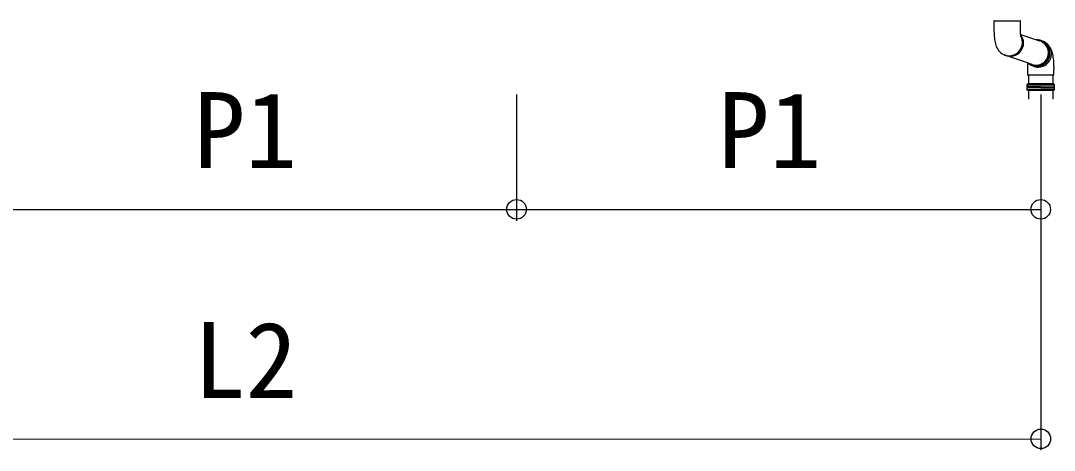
# Model space of a CAD drawing. Units: millimetres, scale not verified. Extents: x -693 to 693, y -1120 to 1121.
# Drawn here: x 484.8 to 574.5, y 438.8 to 476.1 of the extents above; entities that cross this region are included whole.
import ezdxf
from ezdxf.enums import TextEntityAlignment as Align

# ---------------------------------------------------------------- set-up
doc = ezdxf.new("R2010")
doc.units = ezdxf.units.MM
doc.header["$LTSCALE"] = 6
doc.layers.add('0-5_YKK_A1', color=4, linetype='Continuous')
doc.layers.add('0-6_YKK_D', color=6, linetype='Continuous')
doc.styles.add('ＭＳ ゴシック', font='')
doc.styles.get('ＭＳ ゴシック').set_extended_font_data('MS Gothic')

msp = doc.modelspace()

# ---------------------------------------------------------------- linework, layer by layer
at = {"layer": '0-5_YKK_A1'}
for p, q in [((569.245, 476.1), (569.245, 475.362)), ((569.245, 476.1), (571.525, 476.1)), ((571.525, 476.1), (571.545, 476.1)), ((571.545, 475.362), (571.545, 476.1)), ((573.231, 474.358), (571.576, 474.887)), ((570.096, 473.177), (570.188, 473.134)), ((572.555, 472.317), (570.311, 473.087)), ((572.155, 472.454), (572.155, 471.897)), ((572.483, 472.262), (572.618, 472.197)), ((574.455, 472.091), (574.455, 471.897)), ((572.155, 471.897), (572.155, 471.397)), ((574.455, 471.397), (572.155, 471.397)), ((572.254, 471.397), (572.254, 470.65)), ((572.255, 471.252), (572.255, 470.627)), ((574.354, 471.397), (574.354, 470.65)), ((574.355, 471.252), (574.355, 470.627)), ((574.455, 471.397), (574.455, 471.897)), ((572.137, 470.55), (572.187, 470.65)), ((572.137, 470.374), (572.137, 470.55)), ((572.137, 470.55), (573.304, 470.55)), ((573.304, 470.375), (572.137, 470.375)), ((572.137, 470.15), (572.137, 470.326)), ((573.304, 470.325), (572.137, 470.325)), ((574.437, 470.65), (572.187, 470.65)), ((573.304, 470.55), (574.487, 470.55)), ((573.304, 470.375), (574.487, 470.375)), ((573.304, 470.325), (574.487, 470.325)), ((574.437, 470.65), (574.487, 470.55)), ((574.487, 470.55), (574.487, 470.375)), ((572.187, 470.05), (572.137, 470.15)), ((573.304, 470.15), (572.137, 470.15)), ((574.437, 470.05), (572.187, 470.05)), ((572.254, 470.05), (572.254, 469.303)), ((574.487, 470.15), (573.304, 470.15)), ((574.354, 470.05), (574.354, 469.303))]:
    msp.add_line(p, q, dxfattribs=at)
for points in [[(569.245, 475.362), (569.246, 475.211), (569.251, 475.061), (569.259, 474.914), (569.27, 474.77), (569.284, 474.631), (569.301, 474.497), (569.321, 474.369), (569.345, 474.245), (569.374, 474.125), (569.409, 474.007), (569.451, 473.889), (569.504, 473.772), (569.569, 473.655), (569.648, 473.541), (569.741, 473.433), (569.848, 473.335), (569.967, 473.249), (570.096, 473.177)], [(571.598, 474.713), (571.595, 474.722), (571.59, 474.748), (571.583, 474.789), (571.575, 474.841), (571.568, 474.901), (571.561, 474.968), (571.555, 475.041), (571.551, 475.118), (571.548, 475.198), (571.546, 475.279), (571.545, 475.362)], [(572.433, 472.286), (572.56, 472.234), (572.697, 472.199), (572.838, 472.18), (572.98, 472.18), (573.121, 472.199), (573.259, 472.234), (573.392, 472.287), (573.517, 472.357), (573.633, 472.441), (573.738, 472.54), (573.831, 472.65), (573.909, 472.772), (573.971, 472.902), (574.017, 473.039), (574.046, 473.18), (574.057, 473.324), (574.051, 473.467), (574.026, 473.609), (573.985, 473.746), (573.926, 473.876), (573.852, 473.997), (573.764, 474.108), (573.662, 474.207), (573.624, 474.237)], [(574.455, 472.091), (574.453, 472.242), (574.449, 472.392), (574.441, 472.539), (574.43, 472.683), (574.416, 472.822), (574.399, 472.956), (574.379, 473.084), (574.354, 473.208), (574.326, 473.329), (574.291, 473.446), (574.249, 473.564), (574.196, 473.681), (574.131, 473.799), (574.052, 473.913), (573.959, 474.021), (573.852, 474.119), (573.733, 474.205), (573.603, 474.276)], [(574.487, 470.325), (574.487, 470.15), (574.437, 470.05)]]:
    msp.add_lwpolyline(points, dxfattribs=at)
for centre, radius, start, end in [((569.245, 476.112), 0.0125, 270, 90), ((571.545, 476.112), 0.0125, 90, 270), ((570.569, 474.229), 1.153, 245.65799, 28.22398), ((570.661, 474.185), 1.153, 245.76559, 38.14355), ((572.956, 473.311), 1.152, 245.71754, 92.50339), ((572.904, 473.334), 1.075, 251.06837, 72.28766), ((572.965, 473.32), 1.136, 359.14292, 91.95248), ((573.089, 473.244), 1.153, 270.1488, 67.3002), ((572.953, 473.309), 1.148, 229.49612, 359.68511), ((573.092, 473.197), 1.106, 244.66039, 270.03274), ((572.137, 470.35), 0.025, 270, 90), ((574.487, 470.35), 0.025, 90.04073, 269.95927)]:
    msp.add_arc(centre, radius, start, end, dxfattribs=at)
at = {"layer": '0-6_YKK_D'}
for p, q in [((527.805, 469.727), (527.805, 458.742)), ((527.805, 469.727), (527.805, 458.742)), ((573.305, 469.727), (573.32, 438.817)), ((573.305, 469.727), (573.305, 458.742)), ((482.305, 459.742), (527.805, 459.742)), ((527.805, 459.742), (573.305, 459.742)), ((436.819, 439.753), (573.319, 439.817))]:
    msp.add_line(p, q, dxfattribs=at)
for centre in [(527.805, 459.742), (527.805, 459.742), (573.305, 459.742), (573.319, 439.817)]:
    msp.add_circle(centre, 0.85, dxfattribs=at)

# ---------------------------------------------------------------- texts
at = {"layer": '0-6_YKK_D', "style": 'ＭＳ ゴシック'}
for p in [(499.775, 461.342), (545.275, 461.342)]:
    msp.add_text('P1', height=6.598, dxfattribs=at).set_placement(p, align=Align.BOTTOM_LEFT)
msp.add_text('L2', height=6.598, rotation=0.027, dxfattribs=at).set_placement((499.788, 441.383), align=Align.BOTTOM_LEFT)

doc.saveas('drawing.dxf')
